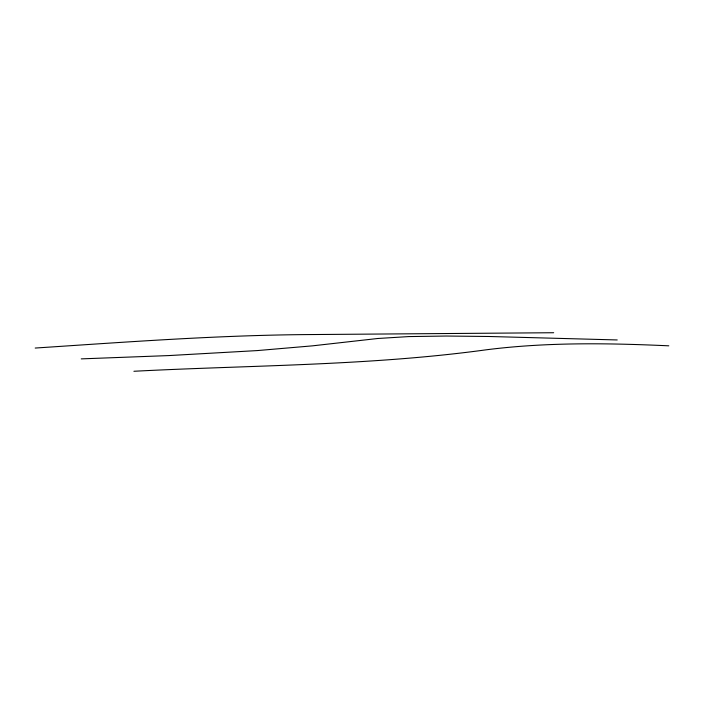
<?xml version="1.0" encoding="UTF-8"?>
<svg xmlns="http://www.w3.org/2000/svg" width="704" height="704" viewBox="0 0 704 704"><rect width="100%" height="100%" fill="white"/><g stroke="black" fill="none" stroke-linecap="round" stroke-linejoin="round"><path stroke-width="1.06" d="M35.2 348.049C127.354 341.986 219.551 335.042 311.942 334.55L553.678 332.728M133.91 371.272C251.205 365.147 369.292 365.763 485.857 349.853C546.498 342.109 607.86 343.042 668.8 345.822M81.242 358.882L168.696 355.582L257.277 350.583L312.462 345.849L377.793 338.492L408.751 336.582L446.354 336.037L488.91 336.486L617.223 339.953"/></g></svg>
